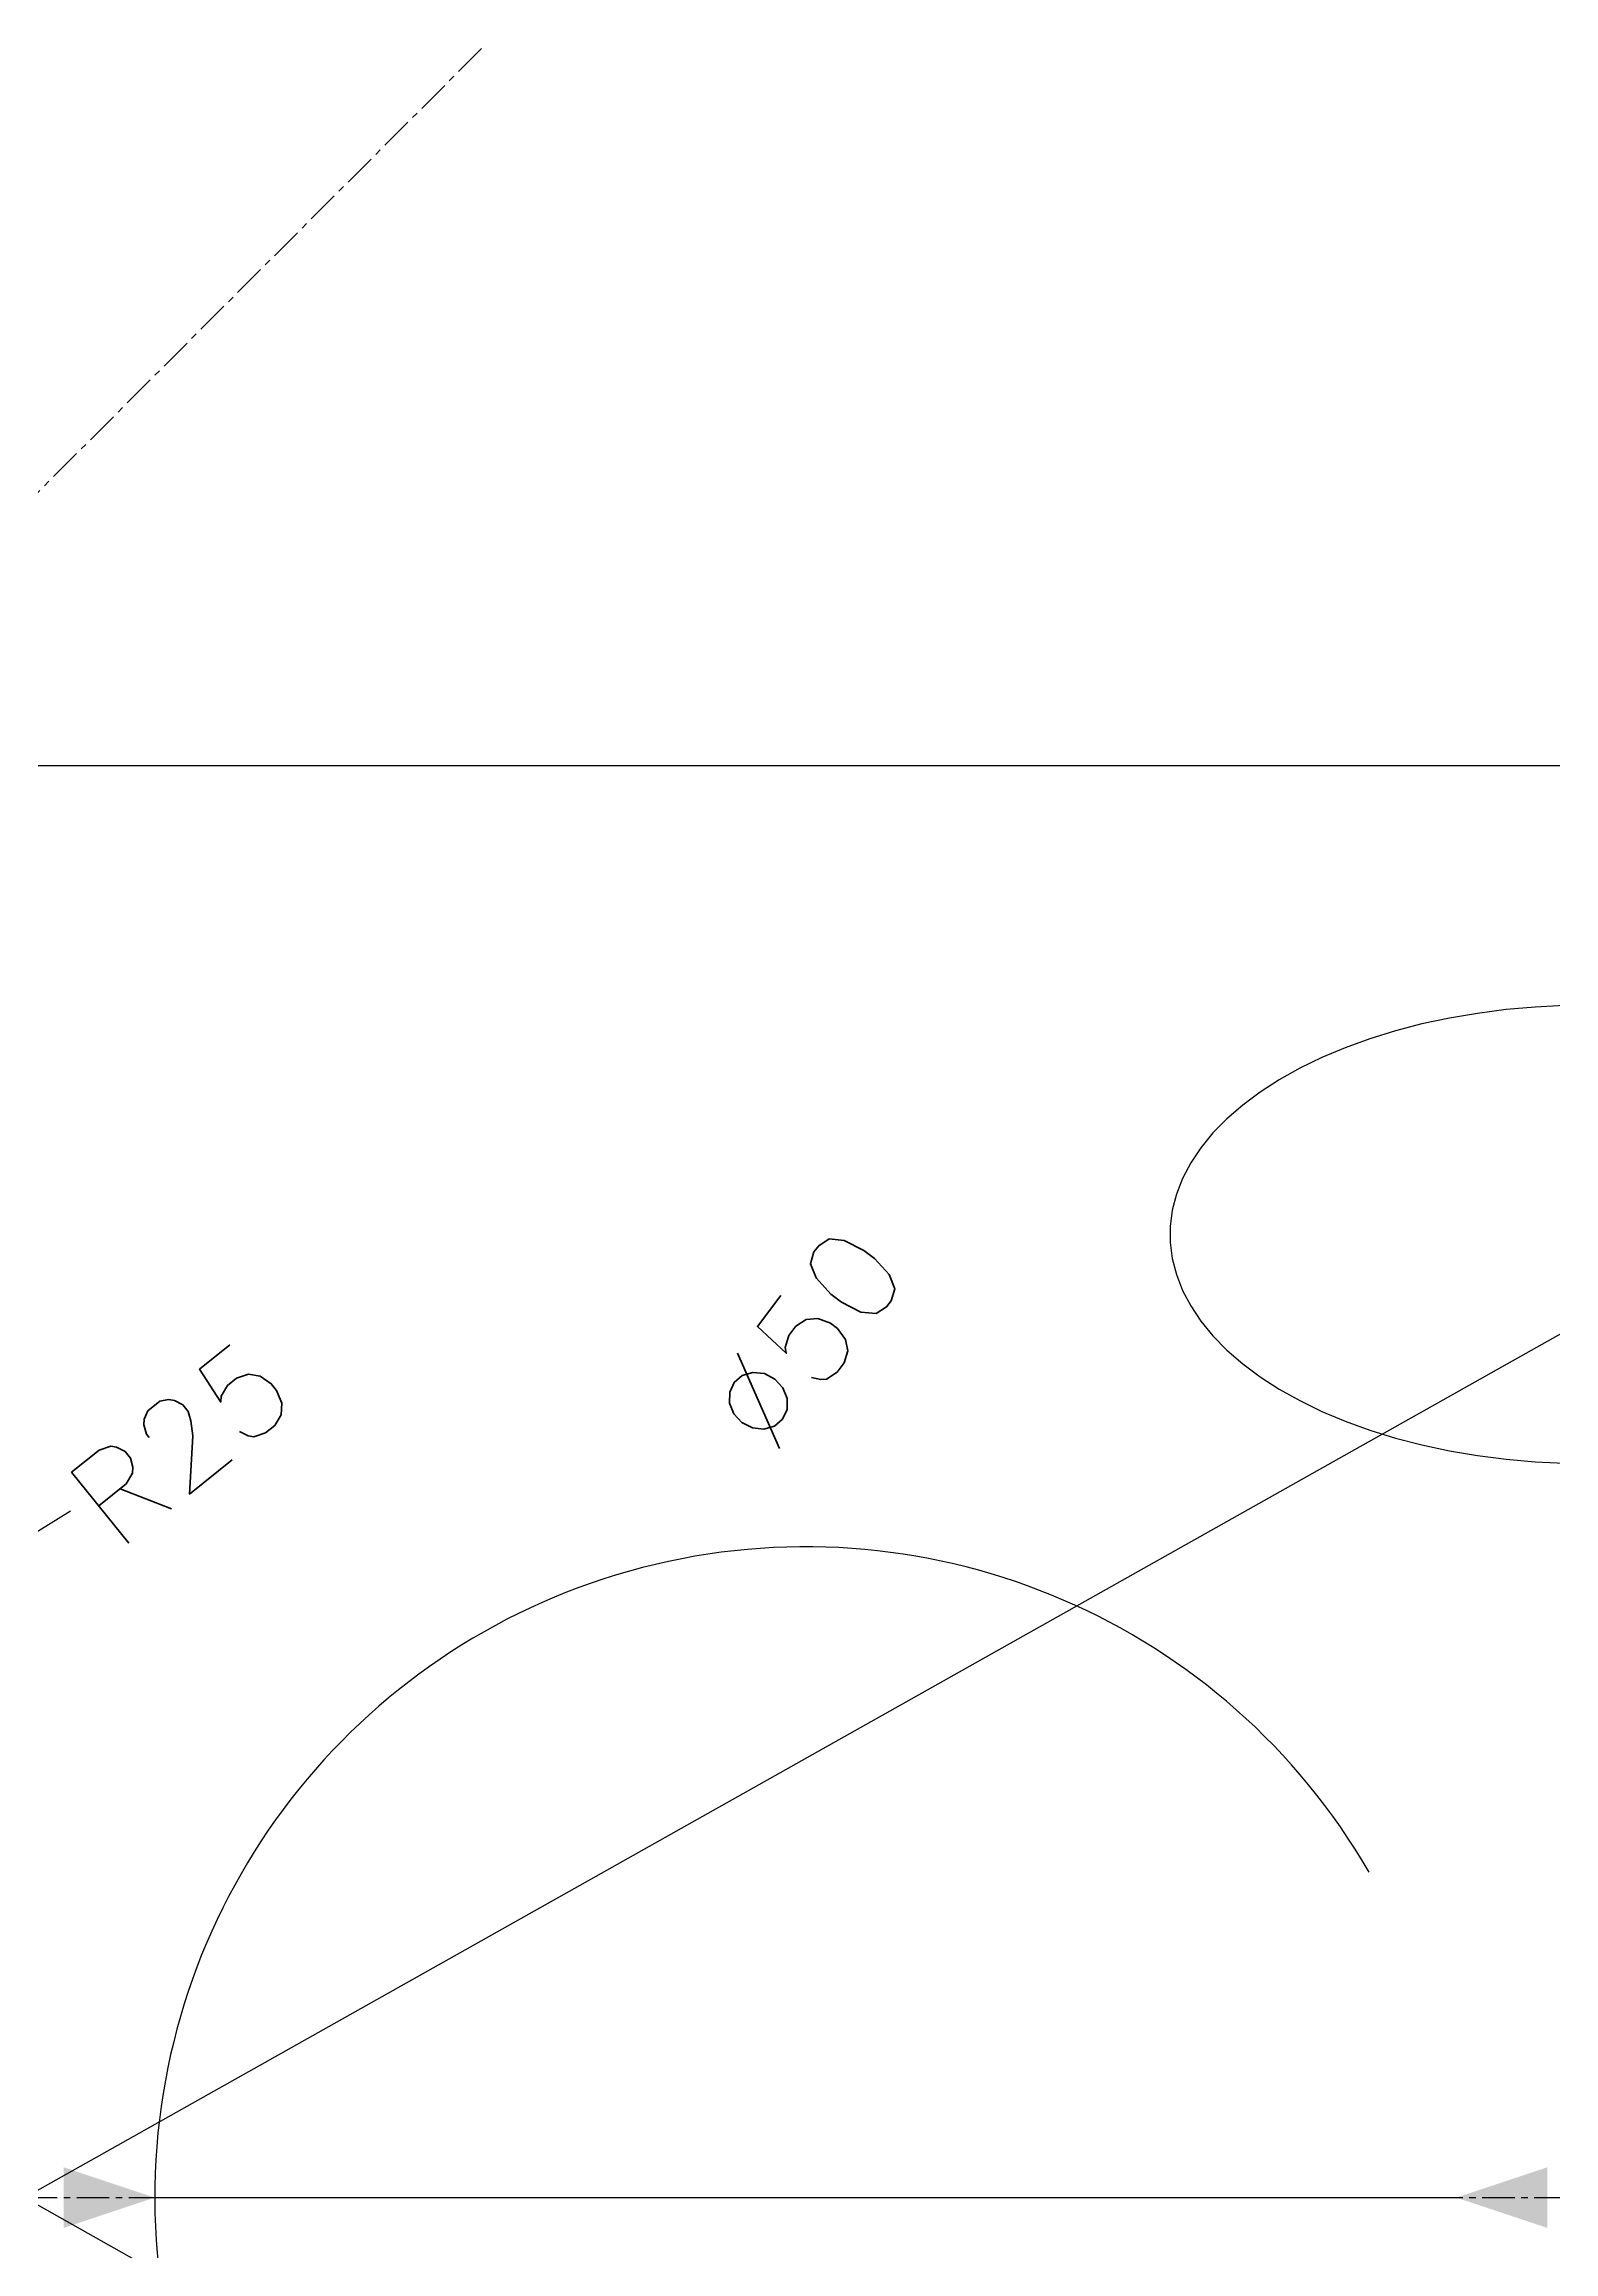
# Model space of a CAD drawing. Header units: millimetres. Extents: x -28 to 223, y -19 to 138.
# Drawn here: x 90.8 to 148.8, y 52.9 to 137.7 of the extents above; entities that cross this region are included whole.
import ezdxf
from ezdxf.enums import TextEntityAlignment as Align

# ---------------------------------------------------------------- set-up
doc = ezdxf.new("R2010")
doc.units = ezdxf.units.MM
doc.linetypes.add('CENTER', pattern=[2, 1.25, -0.25, 0.25, -0.25])
doc.linetypes.add('DASHED', pattern=[0.75, 0.5, -0.25])
doc.layers.get('0').update_dxf_attribs({"linetype": 'CONTINUOUS'})
for name, color, linetype in [('中心线', 4, 'CENTER'), ('标注', 2, 'DASHED'), ('轮廓', 1, 'CONTINUOUS')]:
    doc.layers.add(name, color=color, linetype=linetype)
doc.styles.get("Standard").update_dxf_attribs({"font": 'TXT', "bigfont": 'GBCBIG.SHX'})
doc.dimstyles.get("Standard").update_dxf_attribs({"dimtxt": 0.18, "dimasz": 0.18, "dimexe": 0.18, "dimexo": 0.0625, "dimgap": 0.09, "dimtad": 0, "dimtoh": 1, "dimzin": 0, "dimcen": 0.09, "dimazin": 3, "dimtfac": 1, "dimtofl": 0, "dimtmove": 0, "dimatfit": 3, "dimfxl": 1})

# ---------------------------------------------------------------- blocks, each defined once
blk = doc.blocks.new('*D3')
at = {"color": 0}
for p, q in [((77.678, 72.678), (91.757, 81.378)), ((60, 55), (77.678, 72.678))]:
    blk.add_line(p, q, dxfattribs=at)
blk.add_solid([(77.678, 72.678), (79.328, 75.978), (80.978, 74.328)], dxfattribs=at)
blk.add_text('R25', height=3.5, rotation=38.85337, dxfattribs=at).set_placement((96, 84), align=Align.MIDDLE_CENTER)
blk = doc.blocks.new('*D4')
at = {"color": 0}
blk.add_line((95, 55), (145, 55), dxfattribs=at)
for points in [[(95, 55), (91.5, 53.833), (91.5, 56.167)], [(145, 55), (148.5, 56.167), (148.5, 53.833)]]:
    blk.add_solid(points, dxfattribs=at)
blk.add_text('%%c50', height=3.5, rotation=52.85331, dxfattribs=at).set_placement((120, 88), align=Align.MIDDLE_CENTER)

msp = doc.modelspace()

# ---------------------------------------------------------------- linework, layer by layer
at = {"color": 3}
msp.add_line((10, 10), (170, 100), dxfattribs=at)
msp.add_line((10, 100), (170, 10))
at = {"layer": '中心线'}
for p, q in [((60, 90), (107.724, 137.724)), ((0, 55), (180, 55))]:
    msp.add_line(p, q, dxfattribs=at)
at = {"layer": '轮廓'}
msp.add_lwpolyline([(0, 0), (180, 0), (180, 110), (0, 110)], close=True, dxfattribs=at)
msp.add_lwpolyline([(149.153, 100.788), (148.028, 100.733), (146.913, 100.635), (145.813, 100.493), (144.735, 100.31), (143.682, 100.085), (142.661, 99.82), (141.676, 99.515), (140.733, 99.174), (139.836, 98.796), (138.99, 98.385), (138.198, 97.942), (137.466, 97.469), (136.795, 96.969), (136.191, 96.445), (135.655, 95.898), (135.191, 95.332), (134.801, 94.749), (134.486, 94.152), (134.249, 93.545), (134.09, 92.93), (134.01, 92.311), (134.01, 91.689), (134.09, 91.07), (134.249, 90.455), (134.486, 89.848), (134.801, 89.251), (135.191, 88.668), (135.655, 88.102), (136.191, 87.555), (136.795, 87.031), (137.466, 86.531), (138.198, 86.058), (138.99, 85.615), (139.836, 85.204), (140.733, 84.826), (141.676, 84.485), (142.661, 84.18), (143.682, 83.915), (144.735, 83.69), (145.813, 83.507), (146.913, 83.365), (148.028, 83.267), (149.153, 83.212)], dxfattribs=at)
msp.add_arc((120, 55), 25, 30, 250, dxfattribs=at)

# ---------------------------------------------------------------- dimensions: what is measured, and where the dimension line sits
at = {"layer": '标注'}
dim = msp.add_diameter_dim_2p(p1=(95, 55), p2=(145, 55), dimstyle='STANDARD', dxfattribs=at)
dim.commit()
dim.dimension.update_dxf_attribs({"geometry": '*D4', "text_midpoint": (120, 88)})
dim = msp.add_radius_dim(center=(60, 55), mpoint=(77.678, 72.678), dimstyle='STANDARD', dxfattribs=at)
dim.commit()
dim.dimension.update_dxf_attribs({"geometry": '*D3', "text_midpoint": (96, 84)})

doc.saveas('drawing.dxf')
